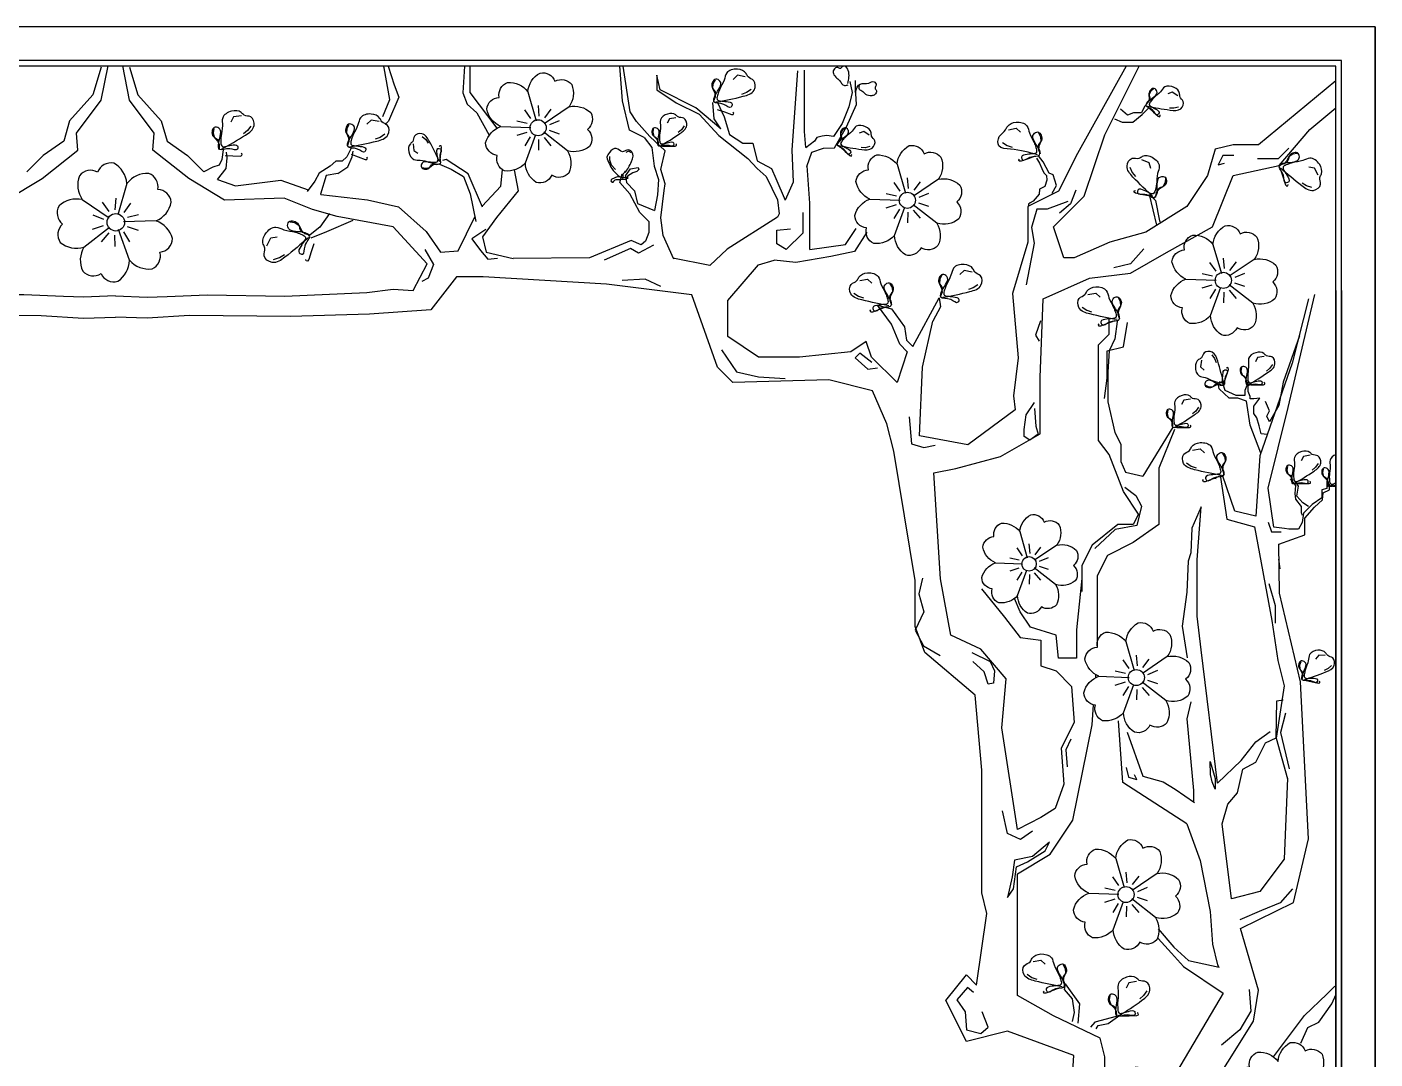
# Model space of a CAD drawing. Extents: x -66030 to 95157, y -13132 to 45879.
# Drawn here: x 18687 to 20613, y 40240 to 41715 of the extents above; entities that cross this region are included whole.
import ezdxf

# ---------------------------------------------------------------- set-up
doc = ezdxf.new("R2010")
doc.units = 0
doc.header["$LTSCALE"] = 100
doc.header["$MEASUREMENT"] = 0
for name, color, linetype in [('3', 11, 'CONTINUOUS'), ('4', 121, 'CONTINUOUS'), ('7', 105, 'CONTINUOUS')]:
    doc.layers.add(name, color=color, linetype=linetype)

msp = doc.modelspace()

# ---------------------------------------------------------------- linework, layer by layer
at = {"layer": '3', "linetype": 'ByBlock'}
for p, q in [((19402.4, 41622.6), (19414.4, 41581.2)), ((19397.7, 41596.6), (19406.4, 41584.2)), ((19417.2, 41603.1), (19418.4, 41587.9)), ((19461.5, 41601.2), (19425.8, 41577)), ((19435.4, 41597.6), (19426.3, 41585.5)), ((19386.9, 41581), (19401.7, 41577.5)), ((19447.5, 41581.1), (19433.5, 41575.3)), ((19363.8, 41573), (19406.8, 41571.6)), ((19387.1, 41560.5), (19401.5, 41565)), ((19398.6, 41545.4), (19406.5, 41558.4)), ((19399, 41520.9), (19413.7, 41561.4)), ((19459.4, 41538.3), (19425.4, 41564.8)), ((19436, 41545.5), (19426.1, 41557)), ((19447.9, 41562.1), (19433.6, 41567)), ((19418.1, 41539.2), (19418.3, 41554.4)), ((20489.9, 41541.8), (20475, 41526.9)), ((19930.1, 41518.9), (19942, 41477.5)), ((20452.6, 41526.9), (20445.2, 41526.9)), ((20475, 41526.9), (20452.6, 41526.9)), ((19944.8, 41499.4), (19946, 41484.2)), ((18829.6, 41491.6), (18816.7, 41446.9)), ((19925.4, 41492.9), (19934.1, 41480.5)), ((19989.2, 41497.5), (19953.5, 41473.4)), ((19963, 41493.9), (19953.9, 41481.8)), ((18765.8, 41468.4), (18804.3, 41442.4)), ((18794, 41464.6), (18803.8, 41451.5)), ((18813.7, 41470.5), (18812.4, 41454.1)), ((18834.7, 41463.5), (18825.3, 41450.1)), ((19891.4, 41469.3), (19934.5, 41467.9)), ((19914.6, 41477.3), (19929.3, 41473.8)), ((19914.7, 41456.8), (19929.2, 41461.3)), ((19987, 41434.7), (19953.1, 41461.2)), ((19975.1, 41477.4), (19961.1, 41471.6)), ((19975.6, 41458.5), (19961.2, 41463.4)), ((18780.9, 41446.8), (18796.1, 41440.5)), ((18846.3, 41446.7), (18830.4, 41442.8)), ((19926.2, 41441.7), (19934.1, 41454.7)), ((19926.6, 41417.3), (19941.3, 41457.8)), ((19945.7, 41435.5), (19946, 41450.7)), ((19963.6, 41441.8), (19953.8, 41453.4)), ((18768.1, 41400.6), (18804.7, 41429.2)), ((18780.4, 41426.3), (18795.9, 41431.6)), ((18833.3, 41381.8), (18817.4, 41425.6)), ((18871.3, 41438.1), (18824.8, 41436.5)), ((18833.8, 41408.2), (18825.2, 41422.2)), ((18846.2, 41424.5), (18830.5, 41429.4)), ((18793.3, 41408.3), (18804, 41420.8)), ((18812.7, 41401.5), (18812.4, 41417.9)), ((20381.6, 41404.5), (20393.6, 41363.1)), ((20396.4, 41385), (20397.6, 41369.9)), ((20440.7, 41383.1), (20405, 41359)), ((20376.9, 41378.5), (20385.6, 41366.1)), ((20414.6, 41379.5), (20405.5, 41367.4)), ((20343, 41355), (20386, 41353.5)), ((20366.1, 41362.9), (20380.9, 41359.4)), ((20366.3, 41342.4), (20380.7, 41346.9)), ((20438.6, 41320.3), (20404.6, 41346.8)), ((20426.7, 41363.1), (20412.7, 41357.2)), ((20427.1, 41344.1), (20412.8, 41349)), ((20377.8, 41327.3), (20385.7, 41340.3)), ((20378.2, 41302.9), (20392.9, 41343.4)), ((20397.3, 41321.1), (20397.5, 41336.3)), ((20415.2, 41327.4), (20405.3, 41339)), ((20105.5, 40994.1), (20116.2, 40956.8)), ((20101.2, 40970.7), (20109.1, 40959.6)), ((20118.7, 40976.5), (20119.8, 40962.9)), ((20158.7, 40974.8), (20126.5, 40953.1)), ((20135.1, 40971.6), (20126.9, 40960.7)), ((20070.7, 40949.5), (20109.4, 40948.2)), ((20091.5, 40956.7), (20104.8, 40953.5)), ((20091.6, 40938.2), (20104.7, 40942.2)), ((20156.7, 40918.3), (20126.2, 40942.1)), ((20146, 40956.8), (20133.4, 40951.5)), ((20146.4, 40939.7), (20133.5, 40944.1)), ((20102, 40924.6), (20109.1, 40936.3)), ((20102.4, 40902.6), (20115.6, 40939.1)), ((20119.6, 40919.1), (20119.8, 40932.7)), ((20135.7, 40924.7), (20126.8, 40935.1)), ((20257.3, 40836.9), (20269.2, 40795.5)), ((20252.6, 40810.9), (20261.3, 40798.5)), ((20272, 40817.3), (20273.2, 40802.2)), ((20316.4, 40815.4), (20280.7, 40791.3)), ((20290.2, 40811.9), (20281.1, 40799.8)), ((20218.6, 40787.3), (20261.7, 40785.8)), ((20241.8, 40795.3), (20256.5, 40791.7)), ((20302.3, 40795.4), (20288.3, 40789.6)), ((20241.9, 40774.8), (20256.4, 40779.2)), ((20253.4, 40759.7), (20261.3, 40772.6)), ((20253.8, 40735.2), (20268.5, 40775.7)), ((20272.9, 40753.5), (20273.2, 40768.6)), ((20314.2, 40752.6), (20280.3, 40779.1)), ((20290.8, 40759.8), (20281, 40771.3)), ((20302.8, 40776.4), (20288.4, 40781.3)), ((20242.6, 40526.8), (20254.5, 40485.4)), ((20237.9, 40500.8), (20246.6, 40488.4)), ((20257.3, 40507.3), (20258.6, 40492.1)), ((20301.7, 40505.4), (20266, 40481.3)), ((20275.5, 40501.8), (20266.4, 40489.7)), ((20227.1, 40485.2), (20241.9, 40481.7)), ((20287.7, 40485.4), (20273.7, 40479.5)), ((20204, 40477.3), (20247, 40475.8)), ((20227.2, 40464.7), (20241.7, 40469.2)), ((20238.8, 40449.6), (20246.7, 40462.6)), ((20239.2, 40425.2), (20253.9, 40465.7)), ((20258.3, 40443.4), (20258.5, 40458.6)), ((20299.6, 40442.6), (20265.6, 40469.1)), ((20276.2, 40449.7), (20266.3, 40461.3)), ((20288.1, 40466.4), (20273.8, 40471.3))]:
    msp.add_line(p, q, dxfattribs=at)
at = {"layer": '3'}
for p, q in [((19877, 41249.1), (19870.3, 41242.3)), ((19894, 41235.6), (19877, 41249.1)), ((20257.5, 40656.8), (20260.9, 40643.1)), ((20377.8, 40665.4), (20384.6, 40641.4)), ((20260.9, 40643.1), (20272.9, 40639.7)), ((20272.9, 40639.7), (20269.5, 40646.5)), ((20384.6, 40641.4), (20384.6, 40625.9))]:
    msp.add_line(p, q, dxfattribs=at)
at = {"layer": '3', "linetype": 'ByBlock'}
for points in [[(20557.3, 39417.2), (20557.3, 41659.2), (17068.8, 41659.2), (17068.8, 41336.9)], [(20296.6, 41626.7), (20292.7, 41623.5), (20290.2, 41618.4), (20290.5, 41612.3), (20289.4, 41608.1), (20285.7, 41604)], [(20331.4, 41616.9), (20323.4, 41622), (20316.9, 41619.5)], [(20332.3, 41600.4), (20325.7, 41599), (20319.7, 41599.2)], [(19855.7, 41570.5), (19851.8, 41567.2), (19849.3, 41562.1), (19849.6, 41556.1), (19848.5, 41551.9), (19844.8, 41547.8)], [(19890.5, 41560.7), (19882.5, 41565.8), (19876, 41563.2)], [(19849.2, 41543.3), (19855.9, 41537.3), (19862.5, 41531.3), (19864.5, 41530.6), (19865.6, 41531.8), (19865.2, 41533.1)], [(19891.4, 41544.2), (19884.8, 41542.7), (19878.8, 41543)], [(20411.3, 41531.5), (20395.8, 41531.5), (20389.2, 41518.3), (20398, 41520.5)], [(20185.6, 41482), (20177.8, 41462.5), (20162.2, 41448.9)], [(20174.4, 41465.9), (20144.6, 41454.7), (20129.7, 41454.7), (20122.2, 41428.6), (20125.9, 41406.3), (20114.7, 41346.7)], [(19795.3, 41449.9), (19795.3, 41420.7), (19771.9, 41397.3), (19758.3, 41405.1), (19758.3, 41424.6), (19777.8, 41426.5)], [(19342.3, 41426), (19322.5, 41412.3), (19334.7, 41395.6), (19345.4, 41383.4), (19359.1, 41385)], [(19582, 41403.3), (19560.7, 41391.9), (19549.2, 41398.4), (19511.6, 41382.1)], [(19255.5, 41397.1), (19267.7, 41375.8), (19260.1, 41356.1), (19251, 41351.5)], [(20283, 41398.2), (20263.6, 41376.8), (20240.2, 41371)], [(19592.4, 41344.3), (19570, 41354.6), (19537.3, 41352.9)], [(20557.3, 41338.5), (20557.3, 39417.2)], [(20135.1, 41295.2), (20128.2, 41274.6), (20133.4, 41266)], [(20505.2, 41273.6), (20481.9, 41207.4), (20476, 41174.3), (20462.4, 41151), (20458.5, 41158.8), (20462.4, 41166.6), (20456.5, 41180.2)], [(19679.4, 41253.6), (19700.9, 41222.5), (19732, 41215.4), (19770.3, 41213)], [(19870.3, 41242.3), (19888.2, 41226.1), (19902.4, 41227.9)], [(20365.2, 41239.1), (20363.9, 41229.7), (20369, 41224.8)], [(20379.9, 41246.8), (20383.9, 41241.4), (20386.2, 41235.8)], [(20454.8, 41244.4), (20445.5, 41242.8), (20442.3, 41236.6)], [(20466.5, 41232.7), (20462.6, 41227.2), (20458, 41223.3)], [(20398.3, 41208.8), (20400.9, 41217.3), (20403.6, 41225.9), (20403.4, 41228), (20401.9, 41228.5), (20400.8, 41227.6)], [(20422.5, 41228.4), (20421.7, 41223.3), (20423.2, 41217.9), (20427.5, 41213.6), (20429.5, 41209.7), (20429.5, 41204.2)], [(20370.9, 41203.4), (20375.5, 41201.1), (20381.2, 41201), (20386.5, 41203.8), (20390.8, 41204.6), (20396, 41202.9)], [(20435.7, 41203.8), (20444.7, 41203.8), (20453.7, 41203.8), (20455.6, 41204.6), (20455.6, 41206.2), (20454.4, 41206.9)], [(20111.8, 41139.8), (20114.6, 41160.7), (20126.8, 41178.7)], [(19947.4, 41158.2), (19950.9, 41119.4), (19968.5, 41114.1), (19984.4, 41117.6)], [(20460.3, 41007.5), (20465.3, 40993.7), (20472.9, 40993.7), (20479.1, 40993.7)], [(19966.5, 40927.4), (19961.3, 40905.1), (19968.2, 40879.3)], [(20461.6, 40919.7), (20470.4, 40888.3), (20470.4, 40863.2)], [(19968.2, 40879.3), (19955.9, 40853.3)], [(19955.9, 40853.3), (19968, 40830.9), (19992, 40817.2)], [(20037.1, 40821.5), (20063.4, 40808.4), (20069.3, 40795.2), (20067.8, 40777.7), (20060.5, 40776.3), (20054.7, 40793.8), (20038.6, 40808.4)], [(20485.2, 40734.7), (20478.3, 40707), (20490.4, 40655.1)], [(20178.3, 40697.6), (20171.4, 40682.1), (20173.1, 40658.1)], [(20384.6, 40625.9), (20380.7, 40636.5), (20378.2, 40647.1), (20377.8, 40665.4)], [(20123.9, 40565.9), (20106.7, 40553.9), (20087.8, 40562.5), (20080.9, 40595.1)], [(20087.8, 40471.4), (20096.4, 40483.4), (20100.8, 40515), (20116.5, 40522), (20142, 40537.7), (20148, 40550.4)], [(20148, 40550.4), (20123.9, 40529.8), (20098.1, 40524.6), (20094.7, 40500.6), (20087.8, 40471.4)], [(20495.5, 40483.5), (20477.8, 40463.6), (20451.2, 40452.6), (20420.2, 40439.3)], [(20039.6, 40335.5), (20031, 40342.4), (20015.5, 40325.2), (20027.5, 40308), (20029.3, 40282.3), (20049.9, 40277.1), (20060.3, 40285.7), (20051.6, 40308)], [(20433.5, 40339.7), (20435.7, 40308.8), (20420.2, 40282.2), (20393.6, 40260.1)]]:
    msp.add_lwpolyline(points, dxfattribs=at)
at = {"layer": '3'}
for points in [[(19670.1, 41639.4), (19667.1, 41634), (19666.6, 41627.2), (19669.6, 41620.6), (19670.2, 41615.4), (19667.9, 41609.3)], [(19713.2, 41643.9), (19702, 41646.1), (19695.9, 41640.3)], [(19721.5, 41625.9), (19714.8, 41621.4), (19707.9, 41618.9)], [(19673.3, 41597.4), (19683.4, 41593.7), (19693.5, 41589.9), (19696, 41590), (19696.7, 41591.8), (19695.7, 41593.1)], [(18993.2, 41588.1), (18981.9, 41586.6), (18977.9, 41579.2)], [(19189.8, 41579.9), (19178.6, 41582), (19172.5, 41576.3)], [(19614.2, 41585.5), (19604.8, 41583.9), (19601.7, 41577.7)], [(18953.7, 41570.2), (18952.6, 41564.1), (18954.2, 41557.5), (18959.2, 41552.2), (18961.4, 41547.5), (18961.2, 41540.9)], [(19006.7, 41573.6), (19001.8, 41567.2), (18996.1, 41562.7)], [(19146.7, 41575.4), (19143.7, 41570), (19143.2, 41563.2), (19146.2, 41556.6), (19146.8, 41551.4), (19144.5, 41545.2)], [(19198.1, 41561.8), (19191.4, 41557.3), (19184.5, 41554.9)], [(19251.4, 41558.8), (19256.5, 41554.4), (19260, 41549.3)], [(19581.8, 41569.5), (19581, 41564.5), (19582.6, 41559), (19586.9, 41554.7), (19588.8, 41550.8), (19588.8, 41545.4)], [(19625.9, 41573.8), (19622, 41568.4), (19617.3, 41564.5)], [(20089.2, 41568.3), (20100.4, 41570.5), (20106.5, 41564.7)], [(20132.3, 41563.8), (20135.3, 41558.4), (20135.8, 41551.6), (20132.8, 41545), (20132.2, 41539.8), (20134.5, 41533.7)], [(19238.7, 41548.2), (19239.4, 41538.7), (19245.3, 41535)], [(19277.3, 41525.4), (19278.1, 41534.3), (19278.9, 41543.2), (19278.4, 41545.2), (19276.8, 41545.4), (19275.9, 41544.3)], [(19550.6, 41535.2), (19546.3, 41537.6), (19542.4, 41535.6)], [(19595.1, 41545), (19604, 41545), (19613, 41545), (19615, 41545.8), (19615, 41547.3), (19613.8, 41548.1)], [(20080.9, 41550.3), (20087.6, 41545.8), (20094.5, 41543.3)], [(18970, 41531.3), (18980.8, 41531), (18991.6, 41530.6), (18993.9, 41531.5), (18994, 41533.4), (18992.6, 41534.3)], [(19149.9, 41533.4), (19160, 41529.6), (19170.1, 41525.9), (19172.6, 41526), (19173.3, 41527.7), (19172.3, 41529.1)], [(19251.6, 41514.5), (19256.5, 41513.2), (19262.1, 41514.3), (19266.8, 41518.1), (19270.9, 41519.7), (19276.3, 41519.2)], [(19519.4, 41530.2), (19519.4, 41525.1), (19521.7, 41518.1), (19527.6, 41511.5)], [(20127.6, 41530.6), (20117.5, 41526.9), (20107.4, 41523.2), (20104.9, 41523.2), (20104.2, 41525), (20105.2, 41526.4)], [(20279.6, 41525.6), (20290.2, 41521.5), (20292.3, 41513.4)], [(20501.9, 41534.5), (20495.9, 41533.5), (20490.2, 41529.7), (20486.9, 41523.2), (20483.2, 41519.6), (20476.9, 41517.6)], [(19542.1, 41502.6), (19549.4, 41512.5), (19560.1, 41514.6), (19561.1, 41511.7), (19558.4, 41508.5), (19552.6, 41506.9), (19544.8, 41502.1), (19544.8, 41498.3), (19542.4, 41501.5), (19542.4, 41503.1)], [(20262.9, 41514.8), (20266.2, 41507.4), (20270.7, 41501.7)], [(20313.6, 41498.9), (20313.3, 41492.7), (20310.1, 41486.7), (20304, 41482.7), (20300.7, 41478.6), (20299.4, 41472.2)], [(20478.8, 41510.3), (20482.1, 41500), (20485.4, 41489.8), (20487, 41487.9), (20488.8, 41488.4), (20489.3, 41490.1)], [(20532.1, 41503.4), (20526.9, 41513.5), (20518.6, 41514.8)], [(20292, 41473.3), (20281.4, 41475.5), (20270.9, 41477.8), (20268.8, 41479.2), (20269.2, 41481), (20270.8, 41481.6)], [(20523.1, 41485.7), (20515.4, 41488.2), (20509.2, 41492.1)], [(19062.7, 41436.7), (19069.4, 41435.6), (19075.6, 41431.4), (19079.2, 41424.3), (19083.3, 41420.2), (19090.1, 41418)], [(19029.4, 41402.6), (19035.2, 41413.7), (19044.3, 41415.1)], [(19096.7, 41405.2), (19093, 41394), (19089.3, 41382.7), (19087.6, 41380.6), (19085.6, 41381.2), (19085.1, 41383)], [(19039.2, 41383.1), (19047.7, 41385.8), (19054.5, 41390.1)], [(20037.3, 41364.9), (20026.2, 41367), (20020.1, 41361.3)], [(19876.9, 41352.9), (19888.1, 41355), (19894.2, 41349.3)], [(19920, 41348.3), (19923, 41343), (19923.5, 41336.2), (19920.4, 41329.6), (19919.9, 41324.4), (19922.1, 41318.2)], [(19994.3, 41360.4), (19991.3, 41355), (19990.8, 41348.2), (19993.8, 41341.6), (19994.4, 41336.4), (19992.1, 41330.3)], [(20045.7, 41346.9), (20039, 41342.4), (20032.1, 41339.9)], [(19868.6, 41334.8), (19875.2, 41330.3), (19882.1, 41327.9)], [(20202.9, 41332.9), (20214.1, 41335), (20220.2, 41329.3)], [(20246, 41328.4), (20248.9, 41323), (20249.5, 41316.2), (20246.4, 41309.6), (20245.8, 41304.4), (20248.1, 41298.3)], [(19915.3, 41315.2), (19905.2, 41311.5), (19895.1, 41307.7), (19892.5, 41307.8), (19891.9, 41309.6), (19892.9, 41310.9)], [(20194.6, 41314.9), (20201.2, 41310.4), (20208.1, 41307.9)], [(20241.2, 41295.2), (20231.1, 41291.5), (20221, 41287.8), (20218.5, 41287.8), (20217.9, 41289.6), (20218.9, 41291)], [(20226.5, 41184.1), (20230.4, 41213.3), (20230.4, 41252.2), (20253.8, 41258.1), (20259.7, 41293.1)], [(20349.3, 41183.4), (20339.9, 41181.9), (20336.8, 41175.6)], [(20361, 41171.7), (20357.1, 41166.3), (20352.4, 41162.4)], [(20126.8, 41169.8), (20128.5, 41144.8), (20131.8, 41133.1), (20120.1, 41124.8), (20111.8, 41129.8), (20111.8, 41139.8)], [(20316.9, 41167.4), (20316.1, 41162.4), (20317.7, 41156.9), (20322, 41152.6), (20323.9, 41148.7), (20323.9, 41143.3)], [(20330.2, 41142.9), (20339.1, 41142.9), (20348.1, 41142.9), (20350.1, 41143.7), (20350.1, 41145.2), (20348.9, 41146)], [(20352.3, 41110.3), (20363.5, 41112.4), (20369.6, 41106.7)], [(20395.4, 41105.8), (20398.4, 41100.4), (20398.9, 41093.6), (20395.9, 41087), (20395.3, 41081.8), (20397.6, 41075.7)], [(20520.4, 41103.2), (20511, 41101.6), (20507.9, 41095.4)], [(20344, 41092.3), (20350.7, 41087.8), (20357.6, 41085.3)], [(20488, 41087.2), (20487.2, 41082.1), (20488.8, 41076.7), (20493.1, 41072.4), (20495, 41068.5), (20495, 41063)], [(20532.1, 41091.5), (20528.2, 41086), (20523.5, 41082.1)], [(20539.1, 41083.5), (20538.3, 41078.4), (20539.8, 41072.9), (20544.1, 41068.7), (20546.1, 41064.8), (20546.1, 41059.3)], [(20255.8, 41057.7), (20271.3, 41045.8), (20279.7, 41030.3), (20272.6, 41002.8), (20242.1, 40997.2), (20212.9, 40969.9)], [(20390.7, 41072.6), (20380.6, 41068.9), (20370.5, 41065.2), (20368, 41065.2), (20367.3, 41067), (20368.3, 41068.4)], [(20501.3, 41062.6), (20510.2, 41062.6), (20519.2, 41062.6), (20521.2, 41063.4), (20521.2, 41065), (20520, 41065.8)], [(20552.3, 41058.9), (20557.3, 41058.9)], [(20507.1, 40808.2), (20505.2, 40803.4), (20505.6, 40797.8), (20508.8, 40792.6), (20509.9, 40788.4), (20508.7, 40783.1)], [(20542.2, 40816.8), (20532.7, 40817.3), (20528.3, 40811.9)], [(20551.1, 40802.8), (20546.1, 40798.3), (20540.6, 40795.5)], [(20514.7, 40781.3), (20523.5, 40779.4), (20532.2, 40777.4), (20534.3, 40777.8), (20534.6, 40779.3), (20533.7, 40780.3)], [(20124.5, 40379.6), (20135.7, 40381.7), (20141.8, 40376)], [(20167.6, 40375.1), (20170.6, 40369.7), (20171.1, 40362.9), (20168, 40356.3), (20167.4, 40351.1), (20169.7, 40344.9)], [(20116.2, 40361.6), (20122.8, 40357), (20129.7, 40354.6)], [(20272.5, 40351.3), (20261.3, 40349.1), (20257.8, 40341.5)], [(20162.9, 40341.9), (20152.7, 40338.2), (20142.6, 40334.4), (20140.1, 40334.5), (20139.5, 40336.3), (20140.5, 40337.6)], [(20234.3, 40330.9), (20233.5, 40324.8), (20235.6, 40318.3), (20240.9, 40313.3), (20243.4, 40308.7), (20243.6, 40302.2)], [(20287, 40337.7), (20282.5, 40331), (20277, 40326.2)], [(20251.1, 40301.9), (20261.9, 40302.3), (20272.6, 40302.6), (20275, 40303.6), (20274.9, 40305.5), (20273.5, 40306.4)]]:
    msp.add_lwpolyline(points, dxfattribs=at)
msp.add_lwpolyline([(19541.9, 41499.7), (19530.1, 41501), (19522.6, 41497.8, 1.411489), (19525.6, 41494.6, -0.267321), (19529.9, 41497.3, -0.005353), (19540.5, 41497.5, 0.20456), (19542.9, 41498.6, 1.138906), (19541.1, 41499.9)], format="xyb", dxfattribs=at)
at = {"layer": '4'}
for p, q in [((20613.3, 41715.2), (17012.8, 41715.2)), ((20613.3, 39315.2), (20613.3, 41715.2)), ((20613.3, 39315.2), (20613.3, 41715.2))]:
    msp.add_line(p, q, dxfattribs=at)
msp.add_lwpolyline([(20613.3, 41715.2), (20613.3, 39515.2)], dxfattribs=at)
msp.add_lwpolyline([(20613.3, 41715.2), (20613.3, 39515.2)], dxfattribs=at)
at = {"layer": '4', "linetype": 'ByBlock'}
for points in [[(20177.1, 40156.1), (20183, 40245.4), (20087.8, 40280), (20029.2, 40265.4), (19999.8, 40323.9), (20029.2, 40360.5), (20043.8, 40345.9), (20058.5, 40448.4), (20051.1, 40477.7), (20051.1, 40507), (20051.1, 40572.9), (20051.1, 40653.4), (20041.8, 40760.3), (19969.8, 40821.2), (19955.9, 40858.4), (19955.9, 40924.3), (19925.6, 41108.8), (19915.5, 41148.3), (19895.3, 41195.2), (19832.7, 41210.8), (19695.5, 41206.9), (19673.5, 41228.9), (19636.7, 41332.5), (19515, 41347.7), (19338.6, 41358.2), (19300.5, 41358.2), (19264.1, 41311), (19176.4, 41304.9), (19063.4, 41301.6), (18919, 41302.7), (18858.5, 41299.3), (18813.1, 41300.7)], [(18562.7, 41303.6), (18707.1, 41302.7), (18767.6, 41299.3), (18813.1, 41300.7)]]:
    msp.add_lwpolyline(points, dxfattribs=at)
at = {"layer": '7', "linetype": 'ByBlock'}
for p, q in [((20489.2, 41171.4), (20527.2, 41332.9)), ((20518, 41326.9), (20495, 41234.7)), ((20495, 41234.7), (20448.8, 41102.2)), ((20460.4, 41056.1), (20489.2, 41171.4)), ((20448.8, 41102.2), (20442.7, 41016.2)), ((20392, 41074.9), (20401.4, 41011.8)), ((20413, 41023.4), (20395.1, 41074.5)), ((20442.7, 41016.2), (20413, 41023.4)), ((20401.4, 41011.8), (20441.2, 41000.8)), ((20441.2, 41000.8), (20465.6, 40867)), ((20477.7, 40940.9), (20475.6, 40954.8)), ((20465.6, 40867), (20474.2, 40809.7)), ((20474.2, 40809.7), (20483.4, 40773.8)), ((20483.4, 40773.8), (20471.9, 40698.9)), ((20518, 40554.9), (20506.5, 40779.6)), ((20252.7, 40635.6), (20246.4, 40723.9)), ((20471.9, 40698.9), (20488.2, 40640.6)), ((20344.3, 40576.5), (20252.7, 40635.6)), ((20496.9, 40463.9), (20518, 40554.9)), ((20421, 40426.8), (20496.9, 40463.9))]:
    msp.add_line(p, q, dxfattribs=at)
for points in [[(20565.3, 39417.2), (20565.3, 41667.2), (17060.8, 41667.2), (17060.8, 41345.3)], [(18792.7, 41657.5), (18780.9, 41618.3), (18747.6, 41581.1), (18739.2, 41551.9), (18710, 41531.3), (18686.7, 41508)], [(18708.2, 41498.5), (18759.5, 41539.1), (18757.4, 41563.4), (18792.7, 41610.5), (18802.5, 41659.5)], [(18917.9, 41498.5), (18866.6, 41539.1), (18868.7, 41563.4), (18833.4, 41610.5), (18823.6, 41659.5)], [(18833.4, 41657.5), (18845.2, 41618.3), (18878.5, 41581.1), (18886.9, 41551.9), (18916.1, 41531.3), (18939.4, 41508)], [(19195.3, 41587.1), (19205.1, 41611.4), (19197, 41656.8), (19196.4, 41659.2)], [(19203, 41659.2), (19211.5, 41632.5), (19218, 41614.7), (19203.4, 41580.7), (19198.6, 41575.8)], [(19311.8, 41659.2), (19309.7, 41621), (19316, 41604.9), (19329.6, 41592.6), (19347.2, 41560.4)], [(19358.6, 41570.7), (19320.1, 41621.3), (19320.1, 41659.2)], [(19568.8, 41557.3), (19547.8, 41567.6), (19537.7, 41609.6), (19533.9, 41659.2)], [(19576.7, 41558.9), (19557.9, 41580.3), (19548.7, 41593.9), (19538.6, 41659.2)], [(19799.8, 41542.8), (19798.1, 41565.7), (19798.1, 41653.5)], [(20257.4, 41659.2), (20188.2, 41534.6), (20161.1, 41480.7), (20117.1, 41458.7), (20117.1, 41407.5), (20095.1, 41334.3), (20103.4, 41242.6), (20096.6, 41187.9), (20099, 41168.3), (20031.2, 41118.1), (19962.3, 41130.7), (19966.7, 41228.9), (19981.4, 41294.8)], [(20557.3, 41638.4), (20446.9, 41546.6), (20410.3, 41546.6), (20384.7, 41540.4), (20373.6, 41502.7), (20344.3, 41458.7), (20285.7, 41422.1), (20234.4, 41407.5), (20183.1, 41385.5), (20168.4, 41385.5), (20153.8, 41429.4), (20197.7, 41473.4), (20227.1, 41561.2), (20276.1, 41659.2)], [(19586.7, 41646.3), (19586.7, 41625.3), (19614.7, 41606.7), (19647.4, 41590.4), (19675.4, 41560.1), (19717, 41527.4), (19730.2, 41513), (19743.3, 41501.7), (19759.4, 41468.3), (19761.6, 41448.1)], [(19678.2, 41569.5), (19642.7, 41599.7), (19591.4, 41625.3), (19586.7, 41646.3)], [(19787.7, 41652.4), (19779.7, 41539.5), (19781.9, 41493.4), (19770.4, 41467.6)], [(19862.8, 41637.3), (19865.9, 41621.5), (19861.2, 41601), (19851.7, 41577.4), (19839.1, 41558.5), (19829.6, 41560.1), (19823.1, 41559), (19815.6, 41557.2), (19812.3, 41552.2), (19799.7, 41542.7)], [(19801.2, 41515.9), (19808.3, 41536.4), (19825.2, 41542.1), (19840.7, 41542.7), (19858, 41572.7), (19872.2, 41604.2), (19870.7, 41627.8), (19870.7, 41638.9)], [(19678.2, 41569.5), (19668.7, 41583.7), (19667.1, 41607.3)], [(19673.5, 41607.3), (19682.9, 41586.8), (19690.8, 41561.6), (19709.7, 41549), (19723.9, 41549), (19730.3, 41523.8), (19750.8, 41512.8), (19757.1, 41498.6), (19770.4, 41467.6)], [(20102.5, 40568.6), (20080, 40713.8), (20086.3, 40783.6), (20050.1, 40826.3), (20007, 40845.9), (19992.2, 40926.4), (19982.5, 41077.9), (20014.2, 41084.2), (20077.8, 41101.2), (20134.6, 41133.6), (20134.6, 41214.1), (20139.1, 41326.9), (20205.1, 41356.2), (20263.7, 41363.6), (20315, 41392.8), (20381, 41429.4), (20410.3, 41502.7), (20476.3, 41517.3), (20520.2, 41568.5), (20557.3, 41599.4)], [(20240.9, 41584.1), (20252, 41579.1), (20267, 41579.1), (20280.6, 41590.3), (20289.3, 41599)], [(20284.4, 41602.7), (20279.4, 41592.7), (20268.2, 41592.7), (20259.5, 41589), (20249.6, 41597.7)], [(20290.1, 41599.6), (20296.8, 41593.6), (20303.4, 41587.6), (20305.4, 41586.9), (20306.4, 41588), (20306.1, 41589.4)], [(19568.8, 41557.3), (19579.9, 41543.1), (19583, 41516.3), (19589.4, 41497.4), (19587.8, 41475.4), (19583.7, 41452.9)], [(19611.3, 41383.2), (19595.7, 41417), (19592.5, 41442.3), (19597.2, 41481.7), (19598.8, 41491.1), (19592.5, 41511.6), (19598.8, 41538.4), (19576.7, 41558.9)], [(18967.3, 41539.7), (18965.3, 41525.8), (18961.3, 41517.8), (18952.3, 41514.8), (18939.4, 41508)], [(19150, 41542.2), (19143.7, 41529.6), (19137.3, 41523.3), (19127.9, 41523.3), (19120, 41516.1)], [(19131, 41505.9), (19145.2, 41515.4), (19151.5, 41529.6), (19153.1, 41537.5)], [(18959.1, 41497.1), (18971.3, 41512.8), (18972.8, 41528.3), (18971.8, 41536.2)], [(19276.4, 41519.1), (19292.8, 41512.2), (19310.5, 41501.3), (19320.1, 41476.8), (19328.2, 41437.3)], [(19337.8, 41457.7), (19317.3, 41505.4), (19286, 41525.9), (19280.5, 41524.5)], [(20129.3, 41527.9), (20133.9, 41520.4), (20136.9, 41512.9), (20139.9, 41506.9), (20143.6, 41503.1), (20144.4, 41496.4), (20141.4, 41487.3), (20133.9, 41483.6), (20133.1, 41476.1), (20124.8, 41466.3), (20120.3, 41464), (20118.1, 41461.8), (20118.1, 41459.5)], [(20151.9, 41477.6), (20157.9, 41488.8), (20153.4, 41503.9), (20147.4, 41506.1), (20139.1, 41522.7), (20132.4, 41530.9)], [(19120, 41516.1), (19104.5, 41506.2), (19098.1, 41494.9), (19087, 41480.1)], [(19131, 41505.9), (19114.3, 41502.9), (19106, 41476.1)], [(19337.2, 41459.1), (19363.7, 41487.7), (19366.5, 41511.1)], [(19383.1, 41510.8), (19388.6, 41480.9), (19357.6, 41442.7), (19337.6, 41415.4), (19343.1, 41393.6), (19381.4, 41384.4)], [(19575.5, 41437.3), (19562.5, 41450.1), (19548.3, 41476.9), (19534.1, 41492.7), (19537.3, 41505.3)], [(19542, 41502.1), (19543.6, 41492.7), (19555.1, 41481.2), (19559.4, 41462.7), (19575.2, 41456.4), (19583.7, 41452.9)], [(19805.5, 41397.3), (19805.5, 41463.2), (19801.6, 41516.8)], [(18813.1, 41331.2), (18767.6, 41329.1), (18739, 41330.2), (18682, 41332.3), (18571.1, 41332.3), (18453.8, 41335.9), (18416, 41340.5), (18387.3, 41338.8), (18367.5, 41376.6), (18416.2, 41429.5), (18496.3, 41444.3), (18531.2, 41454.3), (18571.7, 41470.6), (18657, 41467.5), (18708.2, 41498.5)], [(18813.1, 41331.2), (18858.5, 41329.1), (18887.1, 41330.2), (18944.1, 41332.3), (19055, 41330.3), (19172.3, 41335.9), (19210.1, 41340.5), (19238.8, 41338.8), (19258.6, 41376.6), (19210, 41429.5), (19129.8, 41444.3), (19094.9, 41454.3), (19054.4, 41470.6), (18969.1, 41467.5), (18917.9, 41498.5)], [(18959.1, 41497.1), (18984.8, 41488.2), (19049.6, 41496.1), (19088.7, 41482.3)], [(19106, 41476.1), (19106.5, 41475.9), (19173.3, 41468.1), (19217.8, 41458.3), (19257, 41423)], [(20301.6, 41432.1), (20291, 41475.8), (20299.6, 41467.1), (20305.4, 41438.3), (20306.5, 41435.1)], [(19119, 41448.7), (19105.1, 41429.1), (19089.2, 41416.4)], [(19257, 41423), (19277.6, 41393.6), (19303, 41395.4), (19326.9, 41443.9)], [(19761.6, 41448.1), (19759.5, 41443.5), (19687.3, 41397.5), (19662.8, 41374.4), (19609.9, 41384.8)], [(19152.5, 41438.5), (19114.8, 41422.6), (19092.2, 41413.4)], [(19575.5, 41437.3), (19575.5, 41421.5), (19570.7, 41408.9), (19564.5, 41403.9)], [(19886.8, 41422.1), (19869.2, 41394.5), (19835.6, 41387.1), (19785.6, 41378.8), (19754.4, 41382)], [(19805.5, 41397.3), (19856.7, 41404.5), (19871.8, 41427.1)], [(19564.5, 41403.9), (19550.1, 41410.2), (19490.4, 41385.2), (19381.4, 41384.4)], [(19934.3, 41261.7), (19944.7, 41250.9), (19930.1, 41206.9), (19893.4, 41243.5), (19886.1, 41265.5), (19864.1, 41250.9), (19790.8, 41243.5), (19732.2, 41243.5), (19688.2, 41272.8), (19688.2, 41324.1), (19688.2, 41324.1), (19732.2, 41375.3), (19754.4, 41382)], [(19934.3, 41261.7), (19922.3, 41290.3), (19902.2, 41317.7), (19922.3, 41312.2), (19940.6, 41286.6), (19943.5, 41267.5), (19952.7, 41258.4), (19990.5, 41328), (19992.4, 41315.2), (19981.4, 41294.8)], [(20565.3, 41338.5), (20565.3, 39417.2)], [(20275, 41018.8), (20254, 41051.5), (20233.1, 41104.2), (20218.1, 41124.2), (20218.1, 41167.6), (20218.1, 41222.6), (20218.1, 41261), (20233.1, 41276), (20233.1, 41299.3)], [(20244.8, 41294.3), (20241.4, 41269.3), (20233.1, 41252.6), (20231.4, 41222.6), (20231.4, 41179.3), (20241.4, 41135.9), (20249.8, 41119.2), (20249.8, 41094.2), (20256.5, 41079.2), (20281.2, 41073.4)], [(20390.3, 41208.7), (20395.5, 41206.6), (20398.6, 41196.2), (20414.2, 41189), (20427.7, 41189), (20427.7, 41196.2), (20432.9, 41209.7)], [(20450, 41106.3), (20435, 41146.3), (20429.8, 41180.6), (20417.3, 41184.8), (20404.8, 41184.8), (20390.3, 41198.3), (20389.2, 41206.6)], [(20458.9, 41132.8), (20450.6, 41133.9), (20447.5, 41145.3), (20444.4, 41156.7), (20440.2, 41163), (20440.2, 41173.4), (20448.5, 41184.8), (20440.2, 41183.8), (20435, 41183.8), (20435, 41186.9), (20431.9, 41194.1), (20431.9, 41207.7)], [(20326.7, 41139.9), (20304.4, 41084.9), (20304.4, 41004.2), (20267.7, 40978.5), (20230.9, 40960.1), (20216.2, 40930.7), (20216.2, 40828.9)], [(20324.1, 41143.3), (20281.2, 41073.4)], [(20383, 41070.4), (20386.1, 41070.1)], [(20544.3, 41066.3), (20544.3, 41055.9), (20537, 41053.8), (20537, 41042.4), (20523.4, 41033), (20511, 41020.6), (20508.9, 41007.1), (20503.7, 40997.7), (20490.2, 40997.7), (20483.9, 40998.7), (20468.7, 41000.6), (20460.4, 41056.1)], [(20506.5, 40779.6), (20476.7, 40905.9), (20475.6, 40975.9), (20513, 40989.4), (20513, 41013.3), (20526.6, 41028.9), (20538, 41039.3), (20539.1, 41049.7), (20548.4, 41053.8), (20548.4, 41062.1)], [(20492.2, 41069.4), (20499.5, 41060.1), (20498.5, 41048.6), (20499.5, 41040.3), (20507.8, 41029.9), (20507.8, 41021.6), (20508.9, 41017.5)], [(20518.2, 41029.9), (20509.9, 41035.1), (20501.6, 41044.5), (20503.7, 41059), (20497.4, 41068.4)], [(20275, 41018.8), (20267.7, 41004.2), (20245.6, 41004.2), (20208.9, 40974.8), (20194.2, 40945.4), (20194.2, 40908.7)], [(20364.8, 40825.1), (20359, 40873), (20359, 40953.6), (20364.7, 41029.3), (20351.4, 40999.1), (20349.9, 40963.5), (20346.3, 40952), (20344.3, 40907.3), (20337.4, 40859.1), (20344.7, 40813.8)], [(20194.2, 40927.1), (20186.8, 40853.7), (20186.8, 40813.3), (20161.1, 40813.3), (20157.4, 40846.3), (20120.7, 40857.3), (20106, 40879.4), (20097.8, 40898.4)], [(20050.9, 40912.4), (20083.9, 40872), (20106, 40842.7), (20135.4, 40839), (20135.4, 40802.3), (20157.4, 40794.9), (20179.5, 40772.9), (20183.1, 40721.5), (20164.8, 40684.8), (20168.4, 40633.4), (20156.1, 40598.2), (20135.4, 40585.7), (20102.5, 40568.6)], [(20387.9, 40634.5), (20364.8, 40825.1)], [(20214.1, 40785.3), (20214.4, 40789.5)], [(20350.2, 40750.9), (20344.3, 40726.6), (20353.8, 40624.1), (20353.8, 40608.8)], [(20394.9, 40576.5), (20402.9, 40604.4), (20416.7, 40620.7), (20424.2, 40654.5), (20443, 40664.5), (20456.8, 40692.1), (20471.9, 40699.6), (20473.1, 40752.2), (20481.9, 40753.5)], [(20102.3, 40504.9), (20148.9, 40533.1), (20181.3, 40581.8), (20208.9, 40717.8), (20211.1, 40746.4)], [(20387.9, 40634.5), (20421.8, 40667), (20442.7, 40693.7), (20463.5, 40708.6)], [(20258.8, 40707.3), (20281.6, 40644.6), (20310.4, 40636.3), (20327.6, 40626.2), (20355.3, 40607.2)], [(20488.3, 40641.6), (20483.4, 40526.1), (20448.8, 40480), (20408, 40469.1)], [(20344.3, 40576.5), (20363.3, 40524), (20377.5, 40451.2), (20381, 40404.5), (20388.3, 40375.2), (20390.1, 40371.6)], [(20408, 40469.1), (20394.9, 40576.5)], [(20396.2, 40334.5), (20329.7, 40221.4), (20271, 40228.8), (20249, 40184.8), (20256.4, 40148.2), (20263.7, 40097), (20227.1, 40162.9), (20227.1, 40243.4), (20220.2, 40270.2), (20153.8, 40302), (20102.5, 40331.3), (20102.5, 40375.2), (20102.5, 40448.4), (20102.5, 40505)], [(20556, 40058.7), (20417.6, 40038.4), (20359, 40031.1), (20366.3, 40001.8), (20351.7, 39979.8), (20293, 39972.5), (20307.7, 40067.7), (20307.7, 40177.5), (20366.3, 40177.5), (20403, 40236.1), (20439.6, 40294.6), (20446.9, 40338.6), (20421, 40426.8)], [(20303.1, 40426.4), (20325.8, 40400.3), (20346.7, 40381.1), (20390.4, 40371.5)], [(20303.1, 40412.5), (20322.3, 40391.6), (20339.7, 40372.4), (20396.2, 40334.5)], [(20170.5, 40347.8), (20169, 40339.9), (20180.3, 40326.6), (20183.4, 40307), (20180.4, 40294)], [(20170.5, 40347.8), (20190.7, 40319.5), (20188.7, 40291.5)], [(20468, 40243.7), (20512.3, 40302.7), (20544.2, 40332.9), (20555.9, 40344.6)], [(20507, 40263.2), (20517.4, 40285.4), (20533.1, 40293.2), (20551.3, 40319.2), (20557.6, 40332.9)], [(20214.7, 40283.7), (20217.7, 40288.1), (20231.9, 40291.1), (20248.5, 40303.3), (20243.3, 40301.3), (20213, 40293.2), (20206.6, 40286.1)]]:
    msp.add_lwpolyline(points, dxfattribs=at)
for points in [[(19461, 41506.5, -0.372439), (19436.8, 41503.4, -0.372439), (19414.6, 41493.1, -0.24761), (19399, 41520.9, -0.24761), (19369.2, 41509.6, -0.372439), (19358.8, 41531.7, -0.372439), (19342.2, 41549.6, -0.24761), (19363.8, 41573, -0.24761), (19343.8, 41597.8, -0.372439), (19361.6, 41614.6, -0.372439), (19373.5, 41635.9, -0.24761), (19402.4, 41622.6, -0.24761), (19419.9, 41649.3, -0.372439), (19441.3, 41637.6, -0.372439), (19465.3, 41632.8, -0.24761), (19461.5, 41601.2, -0.24761), (19492.3, 41592.8, -0.372439), (19487.8, 41568.8, -0.372439), (19490.7, 41544.6, -0.24761), (19459.4, 41538.3, -0.24761)], [(19988.6, 41402.8, -0.372439), (19964.4, 41399.7, -0.372439), (19942.2, 41389.5, -0.24761), (19926.6, 41417.3, -0.24761), (19896.8, 41405.9, -0.372439), (19886.4, 41428, -0.372439), (19869.8, 41445.9, -0.24761), (19891.4, 41469.3, -0.24761), (19871.4, 41494.2, -0.372439), (19889.2, 41510.9, -0.372439), (19901.1, 41532.3, -0.24761), (19930.1, 41518.9, -0.24761), (19947.5, 41545.6, -0.372439), (19968.9, 41533.9, -0.372439), (19992.9, 41529.1, -0.24761), (19989.2, 41497.5, -0.24761), (20019.9, 41489.2, -0.372439), (20015.4, 41465.2, -0.372439), (20018.3, 41440.9, -0.24761), (19987, 41434.7, -0.24761)], [(18766.3, 41366.2, 0.372439), (18792.5, 41362.8, 0.372439), (18816.5, 41351.8, 0.24761), (18833.3, 41381.8, 0.24761), (18865.5, 41369.5, 0.372439), (18876.7, 41393.4, 0.372439), (18894.7, 41412.8, 0.24761), (18871.3, 41438.1, 0.24761), (18892.9, 41464.9, 0.372439), (18873.7, 41483, 0.372439), (18860.8, 41506, 0.24761), (18829.6, 41491.6, 0.24761), (18810.8, 41520.4, 0.372439), (18787.6, 41507.8, 0.372439), (18761.7, 41502.6, 0.24761), (18765.8, 41468.4, 0.24761), (18732.5, 41459.5, 0.372439), (18737.4, 41433.5, 0.372439), (18734.3, 41407.3, 0.24761), (18768.1, 41400.6, 0.24761)], [(20440.2, 41288.4, -0.372439), (20416, 41285.3, -0.372439), (20393.8, 41275.1, -0.24761), (20378.2, 41302.9, -0.24761), (20348.4, 41291.5, -0.372439), (20338, 41313.6, -0.372439), (20321.4, 41331.5, -0.24761), (20343, 41355, -0.24761), (20323, 41379.8, -0.372439), (20340.8, 41396.5, -0.372439), (20352.7, 41417.9, -0.24761), (20381.6, 41404.5, -0.24761), (20399.1, 41431.2, -0.372439), (20420.5, 41419.5, -0.372439), (20444.5, 41414.8, -0.24761), (20440.7, 41383.1, -0.24761), (20471.5, 41374.8, -0.372439), (20467, 41350.8, -0.372439), (20469.9, 41326.5, -0.24761), (20438.6, 41320.3, -0.24761)], [(20158.2, 40889.6, -0.372439), (20136.4, 40886.8, -0.372439), (20116.4, 40877.6, -0.24761), (20102.4, 40902.6, -0.24761), (20075.6, 40892.4, -0.372439), (20066.2, 40912.3, -0.372439), (20051.2, 40928.4, -0.24761), (20070.7, 40949.5, -0.24761), (20052.7, 40971.8, -0.372439), (20068.7, 40986.9, -0.372439), (20079.4, 41006.1, -0.24761), (20105.5, 40994.1, -0.24761), (20121.2, 41018.1, -0.372439), (20140.4, 41007.6, -0.372439), (20162, 41003.3, -0.24761), (20158.7, 40974.8, -0.24761), (20186.4, 40967.3, -0.372439), (20182.3, 40945.7, -0.372439), (20184.9, 40923.9, -0.24761), (20156.7, 40918.3, -0.24761)], [(20315.8, 40720.8, -0.372439), (20291.6, 40717.7, -0.372439), (20269.4, 40707.4, -0.24761), (20253.8, 40735.2, -0.24761), (20224, 40723.9, -0.372439), (20213.6, 40746, -0.372439), (20197, 40763.9, -0.24761), (20218.6, 40787.3, -0.24761), (20198.6, 40812.1, -0.372439), (20216.4, 40828.9, -0.372439), (20228.3, 40850.2, -0.24761), (20257.3, 40836.9, -0.24761), (20274.7, 40863.6, -0.372439), (20296.1, 40851.8, -0.372439), (20320.1, 40847.1, -0.24761), (20316.4, 40815.4, -0.24761), (20347.1, 40807.1, -0.372439), (20342.6, 40783.1, -0.372439), (20345.5, 40758.8, -0.24761), (20314.2, 40752.6, -0.24761)], [(20301.2, 40410.7, -0.372439), (20276.9, 40407.6, -0.372439), (20254.8, 40397.4, -0.24761), (20239.2, 40425.2, -0.24761), (20209.4, 40413.8, -0.372439), (20198.9, 40435.9, -0.372439), (20182.3, 40453.8, -0.24761), (20204, 40477.3, -0.24761), (20184, 40502.1, -0.372439), (20201.7, 40518.8, -0.372439), (20213.7, 40540.2, -0.24761), (20242.6, 40526.8, -0.24761), (20260, 40553.5, -0.372439), (20281.5, 40541.8, -0.372439), (20305.5, 40537.1, -0.24761), (20301.7, 40505.4, -0.24761), (20332.5, 40497.1, -0.372439), (20328, 40473.1, -0.372439), (20330.9, 40448.8, -0.24761), (20299.6, 40442.6, -0.24761)], [(20533.2, 40121, -0.372439), (20509, 40117.9, -0.372439), (20486.8, 40107.6, -0.24761), (20471.2, 40135.5, -0.24761), (20441.4, 40124.1, -0.372439), (20431, 40146.2, -0.372439), (20414.4, 40164.1, -0.24761), (20436, 40187.5, -0.24761), (20416, 40212.3, -0.372439), (20433.8, 40229.1, -0.372439), (20445.7, 40250.4, -0.24761), (20474.6, 40237.1, -0.24761), (20492.1, 40263.8, -0.372439), (20513.5, 40252.1, -0.372439), (20537.5, 40247.3, -0.24761), (20533.7, 40215.7, -0.24761), (20564.5, 40207.3, -0.372439), (20560, 40183.3, -0.372439), (20562.9, 40159.1, -0.24761), (20531.6, 40152.8, -0.24761)]]:
    msp.add_lwpolyline(points, format="xyb", close=True, dxfattribs=at)
for centre, radius in [((19417.2, 41571.2), 11.5), ((19944.9, 41467.5), 11.5), ((18813.6, 41436.1), 12.5), ((20396.4, 41353.1), 11.5), ((20118.8, 40947.9), 10.4), ((20272.1, 40785.5), 11.5), ((20257.4, 40475.4), 11.5)]:
    msp.add_circle(centre, radius, dxfattribs=at)
for points in [[(19671.4, 41608), (19710.2, 41616.1), (19725.9, 41625.1), (19725.4, 41638.4), (19717.3, 41643.8), (19714.4, 41648.7), (19702, 41654.8), (19686.8, 41649.6), (19683, 41639.3), (19676.4, 41625.5), (19673.9, 41618.7), (19673, 41612.1), (19673.4, 41611.1), (19677.5, 41609.6), (19686.4, 41608.6), (19694.4, 41604.9), (19692.9, 41600.8), (19682.6, 41604.6), (19668.5, 41608.3), (19670.4, 41617.7), (19677, 41637.7), (19671.1, 41640.7), (19666.3, 41636.2), (19665.9, 41628.6), (19670.7, 41620.6), (19668.4, 41612.2), (19668.5, 41610.6)], [(19860, 41634.5), (19860.4, 41653), (19855.7, 41659.1), (19851.9, 41658.2), (19849.1, 41655.8), (19845.3, 41657.3), (19839.6, 41653.9), (19839.1, 41648.7), (19844.3, 41642.1), (19849.5, 41636.9), (19851, 41634.5), (19855.2, 41631.7), (19860.4, 41632.7)], [(19870.4, 41621.8), (19877.5, 41633.6), (19889.8, 41635), (19897.4, 41636.9), (19900.2, 41632.2), (19898.8, 41627.9), (19900.7, 41624.1), (19898.3, 41618.5), (19894, 41617), (19885.5, 41618.9), (19881.3, 41622.7), (19876.5, 41626), (19876.5, 41631.7)], [(20288, 41601.9), (20320.5, 41596.4), (20335.5, 41598.4), (20339.2, 41608.9), (20334.5, 41615.6), (20333.9, 41620.2), (20326.1, 41628.9), (20312.8, 41629.4), (20306.7, 41622.7), (20297.3, 41614), (20293.2, 41609.5), (20290.5, 41604.6), (20290.5, 41603.8), (20293.2, 41601.4), (20299.8, 41597.8), (20304.9, 41592.5), (20302.4, 41589.8), (20295.7, 41595.9), (20285.8, 41603.1), (20290.2, 41609.8), (20301.5, 41623.3), (20297.8, 41627.4), (20292.8, 41625.4), (20290.1, 41619.7), (20291.4, 41612), (20286.9, 41606.2), (20286.6, 41604.9)], [(18964.9, 41540.8), (18999.1, 41560.8), (19011.2, 41574.2), (19006.5, 41586.7), (18997.1, 41589.2), (18992.9, 41593), (18979.1, 41594.9), (18966.4, 41585.1), (18966, 41574.2), (18964.1, 41559), (18963.8, 41551.7), (18965.1, 41545.1), (18965.8, 41544.4), (18970.1, 41544.2), (18979, 41546.1), (18987.7, 41545.1), (18987.5, 41540.8), (18976.6, 41541.1), (18962, 41540.1), (18960.9, 41549.6), (18960.8, 41570.7), (18954.3, 41571.7), (18951.2, 41566), (18953.1, 41558.6), (18960.2, 41552.6), (18960.7, 41543.8), (18961.3, 41542.3)], [(19148.1, 41543.9), (19186.8, 41552.1), (19202.5, 41561), (19202, 41574.4), (19193.9, 41579.7), (19191.1, 41584.6), (19178.6, 41590.8), (19163.4, 41585.5), (19159.7, 41575.3), (19153, 41561.5), (19150.5, 41554.7), (19149.6, 41548), (19150, 41547.1), (19154.1, 41545.6), (19163.1, 41544.6), (19171, 41540.9), (19169.5, 41536.8), (19159.2, 41540.6), (19145.1, 41544.2), (19147, 41553.6), (19153.6, 41573.7), (19147.7, 41576.6), (19143, 41572.2), (19142.5, 41564.6), (19147.3, 41556.6), (19145, 41548.2), (19145.1, 41546.5)], [(19592, 41545.3), (19619.9, 41562.9), (19629.6, 41574.4), (19625.3, 41584.8), (19617.4, 41586.6), (19613.8, 41589.6), (19602.3, 41590.8), (19592, 41582.3), (19592, 41573.2), (19590.7, 41560.5), (19590.7, 41554.4), (19592, 41549), (19592.6, 41548.4), (19596.2, 41548.4), (19603.5, 41550.2), (19610.8, 41549.6), (19610.8, 41546), (19601.7, 41546), (19589.5, 41544.7), (19588.3, 41552.6), (19587.7, 41570.2), (19582.2, 41570.8), (19579.8, 41566), (19581.6, 41559.9), (19587.7, 41555), (19588.3, 41547.8), (19588.9, 41546.6)], [(20130.9, 41532.4), (20092.2, 41540.5), (20075.8, 41545.2), (20076.3, 41558.5), (20085.1, 41568.2), (20088, 41573.1), (20100.4, 41579.2), (20115.6, 41574), (20119.4, 41563.7), (20126, 41549.9), (20128.5, 41543.1), (20129.4, 41536.5), (20129, 41535.5), (20124.9, 41534), (20115.9, 41533), (20108, 41529.3), (20109.5, 41525.2), (20119.8, 41529), (20133.9, 41532.7), (20132, 41542.1), (20125.4, 41562.1), (20131.3, 41565.1), (20136, 41560.6), (20136.5, 41553), (20131.7, 41545), (20134, 41536.6), (20133.9, 41535)], [(19276.6, 41522.3), (19261.7, 41551.8), (19251.2, 41562.5), (19240.5, 41559.2), (19238, 41551.6), (19234.6, 41548.2), (19232.3, 41536.9), (19239.8, 41525.8), (19248.8, 41524.9), (19261.4, 41522.5), (19267.4, 41522), (19273, 41522.7), (19273.6, 41523.2), (19274, 41526.8), (19272.8, 41534.2), (19274.1, 41541.4), (19277.8, 41541.1), (19276.9, 41532), (19277, 41519.8), (19269, 41519.4), (19251.4, 41520.4), (19250.3, 41515), (19254.9, 41512.2), (19261.1, 41513.4), (19266.5, 41519), (19273.8, 41518.9), (19275.1, 41519.4)], [(19847.1, 41545.7), (19879.7, 41540.1), (19894.6, 41542.2), (19898.3, 41552.7), (19893.7, 41559.3), (19893, 41564), (19885.2, 41572.6), (19871.9, 41573.2), (19865.8, 41566.4), (19856.4, 41557.8), (19852.3, 41553.3), (19849.6, 41548.4), (19849.6, 41547.5), (19852.3, 41545.1), (19859, 41541.6), (19864, 41536.3), (19861.5, 41533.6), (19854.8, 41539.7), (19844.9, 41546.9), (19849.3, 41553.5), (19860.6, 41567), (19856.9, 41571.1), (19851.9, 41569.1), (19849.2, 41563.4), (19850.5, 41555.7), (19846.1, 41549.9), (19845.7, 41548.6)], [(19541.6, 41507.2), (19550.7, 41522.9), (19551.3, 41536.9), (19544, 41539.3), (19537.9, 41536.9), (19528.8, 41541.7), (19519.1, 41535.7), (19515.5, 41529), (19519, 41519.6), (19524.6, 41510.2), (19538.9, 41500.9), (19538.6, 41503.5), (19542.2, 41509)], [(20295.7, 41473), (20267.3, 41500.6), (20258.8, 41516.5), (20266.3, 41527.5), (20276, 41527.7), (20281, 41530.4), (20294.9, 41528.9), (20304.9, 41516.4), (20302.6, 41505.7), (20300.9, 41490.5), (20299.4, 41483.4), (20296.6, 41477.3), (20295.7, 41476.7), (20291.5, 41477.6), (20283.4, 41481.5), (20274.7, 41482.6), (20273.8, 41478.4), (20284.5, 41476.1), (20298.4, 41471.7), (20301.8, 41480.6), (20306.9, 41501.1), (20313.4, 41500.5), (20315.1, 41494.2), (20311.4, 41487.5), (20303.1, 41483.3), (20300.6, 41474.9), (20299.6, 41473.7)], [(20478.1, 41514), (20508.5, 41488.6), (20525.2, 41481.7), (20535.4, 41490.4), (20534.6, 41500.1), (20536.7, 41505.3), (20533.8, 41519), (20520.3, 41527.6), (20509.9, 41524.3), (20494.9, 41521), (20488, 41518.7), (20482.2, 41515.3), (20481.8, 41514.4), (20483.1, 41510.2), (20487.9, 41502.6), (20489.9, 41494.1), (20485.7, 41492.7), (20482.4, 41503.1), (20476.5, 41516.5), (20485.1, 41520.8), (20504.9, 41528), (20503.6, 41534.5), (20497.1, 41535.4), (20490.9, 41531.1), (20487.6, 41522.4), (20479.5, 41519), (20478.4, 41517.9)], [(19088.8, 41414), (19055.3, 41386.2), (19036.9, 41378.8), (19025.7, 41388.3), (19026.7, 41399), (19024.4, 41404.8), (19027.6, 41419.7), (19042.5, 41429.2), (19053.9, 41425.5), (19070.3, 41421.8), (19077.9, 41419.3), (19084.3, 41415.5), (19084.8, 41414.5), (19083.3, 41409.9), (19078, 41401.6), (19075.8, 41392.2), (19080.4, 41390.7), (19084.1, 41402.1), (19090.6, 41416.8), (19081.2, 41421.6), (19059.4, 41429.6), (19060.9, 41436.7), (19068, 41437.7), (19074.8, 41432.9), (19078.4, 41423.3), (19087.3, 41419.6), (19088.6, 41418.3)], [(19918.6, 41316.9), (19879.9, 41325.1), (19864.1, 41334), (19864.6, 41347.4), (19872.8, 41352.7), (19875.6, 41357.6), (19888.1, 41363.8), (19903.2, 41358.5), (19907, 41348.3), (19913.7, 41334.5), (19916.2, 41327.7), (19917.1, 41321), (19916.7, 41320.1), (19912.6, 41318.6), (19903.6, 41317.6), (19895.7, 41313.9), (19897.2, 41309.8), (19907.4, 41313.6), (19921.6, 41317.2), (19919.7, 41326.6), (19913, 41346.7), (19918.9, 41349.6), (19923.7, 41345.2), (19924.2, 41337.6), (19919.3, 41329.6), (19921.7, 41321.2), (19921.5, 41319.5)], [(19995.6, 41328.9), (20034.4, 41337.1), (20050.1, 41346.1), (20049.6, 41359.4), (20041.5, 41364.7), (20038.6, 41369.7), (20026.2, 41375.8), (20011, 41370.6), (20007.2, 41360.3), (20000.6, 41346.5), (19998.1, 41339.7), (19997.2, 41333), (19997.6, 41332.1), (20001.7, 41330.6), (20010.6, 41329.6), (20018.6, 41325.9), (20017.1, 41321.8), (20006.8, 41325.6), (19992.7, 41329.3), (19994.6, 41338.6), (20001.2, 41358.7), (19995.3, 41361.6), (19990.5, 41357.2), (19990.1, 41349.6), (19994.9, 41341.6), (19992.5, 41333.2), (19992.7, 41331.6)], [(20244.6, 41297), (20205.8, 41305.1), (20190.1, 41314.1), (20190.6, 41327.4), (20198.7, 41332.8), (20201.6, 41337.7), (20214.1, 41343.8), (20229.2, 41338.6), (20233, 41328.3), (20239.6, 41314.5), (20242.2, 41307.7), (20243.1, 41301), (20242.6, 41300.1), (20238.5, 41298.6), (20229.6, 41297.6), (20221.6, 41293.9), (20223.1, 41289.8), (20233.4, 41293.6), (20247.6, 41297.3), (20245.7, 41306.7), (20239, 41326.7), (20244.9, 41329.6), (20249.7, 41325.2), (20250.1, 41317.6), (20245.3, 41309.6), (20247.7, 41301.2), (20247.5, 41299.6)], [(20397, 41205.9), (20388.5, 41237.8), (20380.4, 41250.5), (20369.3, 41249.5), (20365.2, 41242.5), (20361.2, 41239.9), (20356.6, 41229.3), (20361.7, 41216.9), (20370.3, 41214.2), (20382.1, 41209.3), (20387.9, 41207.5), (20393.5, 41207), (20394.3, 41207.4), (20395.3, 41210.9), (20395.8, 41218.4), (20398.5, 41225.2), (20402, 41224.1), (20399.3, 41215.4), (20396.8, 41203.4), (20388.9, 41204.6), (20372, 41209.2), (20369.8, 41204.2), (20373.7, 41200.5), (20380, 41200.4), (20386.5, 41204.7), (20393.6, 41203.2), (20394.9, 41203.4)], [(20432.6, 41204.2), (20460.5, 41221.8), (20470.2, 41233.3), (20466, 41243.6), (20458.1, 41245.4), (20454.5, 41248.5), (20442.9, 41249.7), (20432.6, 41241.2), (20432.6, 41232.1), (20431.4, 41219.4), (20431.4, 41213.3), (20432.6, 41207.8), (20433.2, 41207.2), (20436.9, 41207.2), (20444.1, 41209.1), (20451.4, 41208.4), (20451.4, 41204.8), (20442.3, 41204.8), (20430.2, 41203.6), (20429, 41211.5), (20428.4, 41229.1), (20422.9, 41229.7), (20420.5, 41224.8), (20422.3, 41218.8), (20428.4, 41213.9), (20429, 41206.6), (20429.6, 41205.4)], [(20327.1, 41143.3), (20355, 41160.8), (20364.7, 41172.4), (20360.4, 41182.7), (20352.5, 41184.5), (20348.9, 41187.5), (20337.4, 41188.7), (20327.1, 41180.2), (20327.1, 41171.2), (20325.8, 41158.4), (20325.8, 41152.4), (20327.1, 41146.9), (20327.7, 41146.3), (20331.3, 41146.3), (20338.6, 41148.1), (20345.9, 41147.5), (20345.9, 41143.9), (20336.8, 41143.9), (20324.6, 41142.7), (20323.4, 41150.5), (20322.8, 41168.1), (20317.3, 41168.7), (20314.9, 41163.9), (20316.7, 41157.8), (20322.8, 41153), (20323.4, 41145.7), (20324, 41144.5)], [(20394, 41074.3), (20355.3, 41082.5), (20339.6, 41091.5), (20340.1, 41104.8), (20348.2, 41110.1), (20351, 41115.1), (20363.5, 41121.2), (20378.7, 41116), (20382.4, 41105.7), (20389.1, 41091.9), (20391.6, 41085.1), (20392.5, 41078.4), (20392.1, 41077.5), (20388, 41076), (20379, 41075), (20371.1, 41071.3), (20372.6, 41067.2), (20382.9, 41071), (20397, 41074.7), (20395.1, 41084), (20388.5, 41104.1), (20394.4, 41107), (20399.1, 41102.6), (20399.6, 41095), (20394.8, 41087), (20397.1, 41078.6), (20396.9, 41077)], [(20498.2, 41063), (20526.1, 41080.6), (20535.8, 41092.1), (20531.5, 41102.4), (20523.6, 41104.2), (20520, 41107.3), (20508.5, 41108.5), (20498.2, 41100), (20498.2, 41090.9), (20496.9, 41078.2), (20496.9, 41072.1), (20498.2, 41066.7), (20498.8, 41066.1), (20502.4, 41066.1), (20509.7, 41067.9), (20517, 41067.3), (20517, 41063.6), (20507.9, 41063.6), (20495.7, 41062.4), (20494.5, 41070.3), (20493.9, 41087.9), (20488.4, 41088.5), (20486, 41083.6), (20487.8, 41077.6), (20493.9, 41072.7), (20494.5, 41065.5), (20495.1, 41064.2)], [(20511.8, 40782.4), (20542.8, 40793.5), (20554.8, 40802.6), (20552.9, 40813.6), (20545.6, 40817.1), (20542.7, 40820.8), (20531.7, 40824.5), (20519.8, 40818.5), (20517.8, 40809.6), (20513.9, 40797.4), (20512.5, 40791.5), (20512.5, 40785.9), (20513, 40785.2), (20516.6, 40784.4), (20524.1, 40784.6), (20531, 40782.4), (20530.2, 40778.9), (20521.4, 40780.9), (20509.3, 40782.3), (20509.8, 40790.3), (20513, 40807.6), (20507.8, 40809.4), (20504.4, 40805.1), (20504.8, 40798.8), (20509.7, 40792.8), (20508.7, 40785.5), (20509.1, 40784.2)], [(20166.2, 40343.6), (20127.5, 40351.8), (20111.7, 40360.7), (20112.2, 40374.1), (20120.4, 40379.4), (20123.2, 40384.4), (20135.7, 40390.5), (20150.8, 40385.2), (20154.6, 40375), (20161.3, 40361.2), (20163.8, 40354.4), (20164.7, 40347.7), (20164.2, 40346.8), (20160.1, 40345.3), (20151.2, 40344.3), (20143.2, 40340.6), (20144.8, 40336.5), (20155, 40340.3), (20169.2, 40344), (20167.3, 40353.3), (20160.6, 40373.4), (20166.5, 40376.3), (20171.3, 40371.9), (20171.8, 40364.3), (20166.9, 40356.3), (20169.3, 40347.9), (20169.1, 40346.2)], [(20247.4, 40302.3), (20280.2, 40324.4), (20291.4, 40338.6), (20285.9, 40350.8), (20276.4, 40352.7), (20271.9, 40356.2), (20258, 40357.2), (20246, 40346.6), (20246.3, 40335.7), (20245.3, 40320.4), (20245.6, 40313.1), (20247.2, 40306.6), (20248, 40305.9), (20252.4, 40306.1), (20261, 40308.5), (20269.8, 40308.1), (20269.9, 40303.7), (20259, 40303.4), (20244.5, 40301.5), (20242.7, 40310.9), (20241.3, 40331.9), (20234.8, 40332.4), (20232, 40326.5), (20234.4, 40319.3), (20241.9, 40313.8), (20242.9, 40305), (20243.7, 40303.6)]]:
    msp.add_spline(points, degree=3, dxfattribs=at)
for points, knots in [([(20557.3, 41104), (20553.4, 41102.4), (20547.5, 41097.5), (20550.1, 41085.8), (20547.7, 41076.7), (20548, 41068.7), (20548.1, 41064.1), (20550.5, 41061.6), (20553.8, 41062.4), (20556, 41063), (20557.3, 41063.3)], [107.241898, 107.241898, 107.241898, 107.241898, 121.231649, 132.597457, 148.58176, 156.158965, 163.145162, 164.217348, 168.768764, 173.766617, 173.766617, 173.766617, 173.766617]), ([(20557.3, 41059.9), (20552.7, 41059.5), (20545.7, 41055.3), (20544.8, 41070.6), (20551, 41083.5), (20538.7, 41086.1), (20536.4, 41079.5), (20538.1, 41072.7), (20547.1, 41070.3), (20544.5, 41063.4), (20546, 41060.9), (20546.2, 41060.5)], [204.857594, 204.857594, 204.857594, 204.857594, 218.456998, 228.423519, 250.410494, 257.279494, 264.058275, 271.969842, 281.679996, 290.804225, 292.498937, 292.498937, 292.498937, 292.498937])]:
    msp.add_open_spline(points, degree=3, knots=knots, dxfattribs=at)
msp.add_open_spline([(20549.2, 41059.3), (20551.9, 41060.9), (20554.6, 41062.5), (20557.3, 41064.1)], degree=3, dxfattribs=at)

doc.saveas('drawing.dxf')
